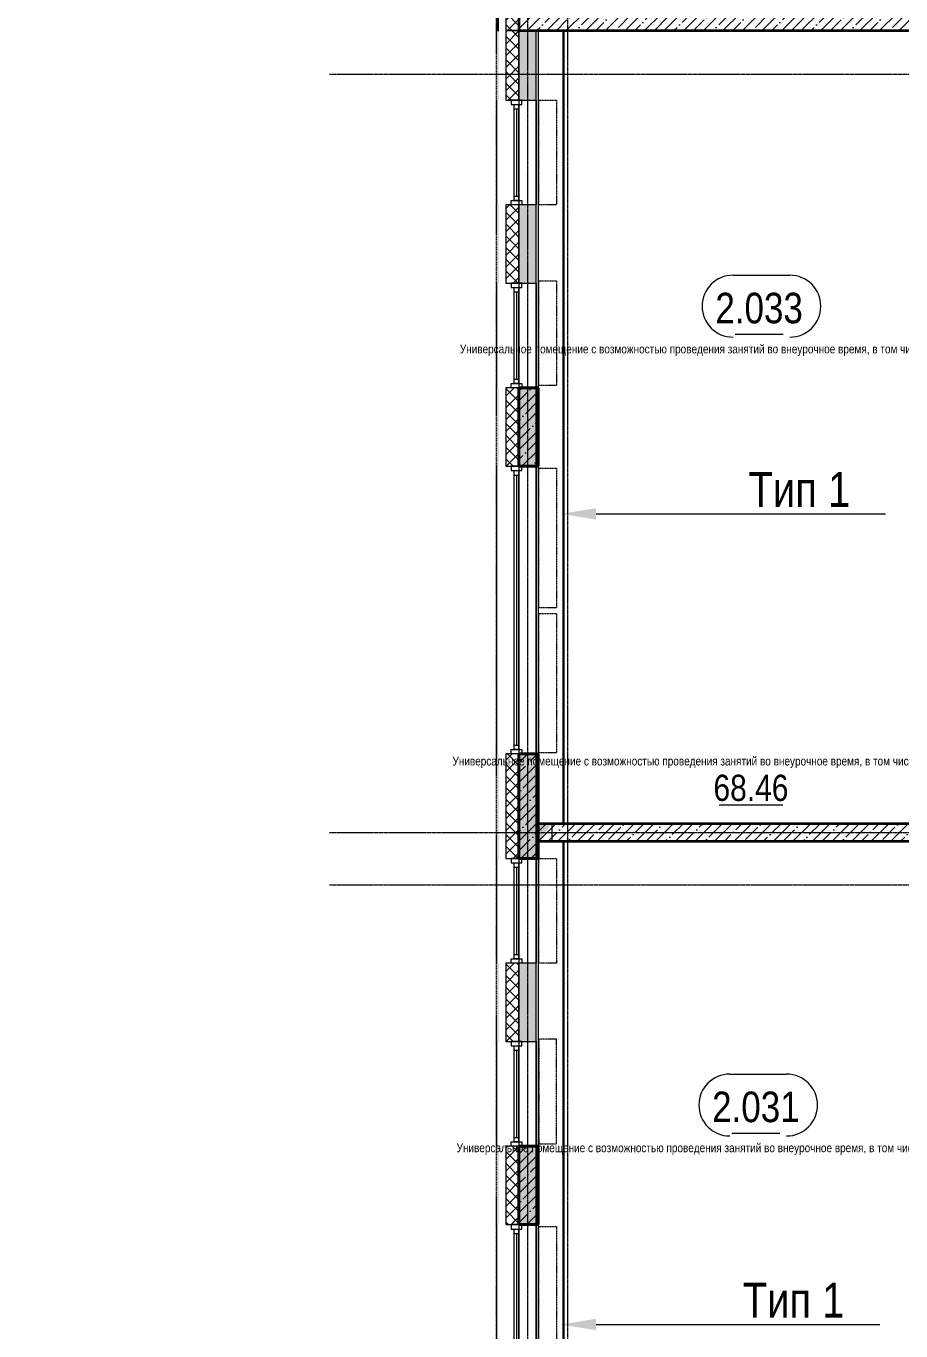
# Model space of a CAD drawing. Header units: millimetres. Extents: x -65509 to 912790, y 446 to 713294.
# Drawn here: x 182045 to 192076, y 167156 to 182125 of the extents above; entities that cross this region are included whole.
import ezdxf
from ezdxf import colors
from ezdxf.entities.mleader import LeaderData, LeaderLine
from ezdxf.enums import TextEntityAlignment as Align
from ezdxf.math import Vec2, Vec3

# ---------------------------------------------------------------- set-up
doc = ezdxf.new("R2010")
doc.units = ezdxf.units.MM
for name, pattern in [('CENTER2', [28.575, 19.05, -3.175, 3.175, -3.175]), ('DASHED', [19.05, 12.7, -6.35]), ('HIDDEN2', [4.7625, 3.175, -1.5875])]:
    doc.linetypes.add(name, pattern=pattern)
doc.layers.get('Defpoints').update_dxf_attribs({"color": 250})
for name, color, linetype, lineweight in [('A-AREA', 250, 'Continuous', 15), ('A-Wall_Материал_Газоблок_Контур', 250, 'Continuous', 0), ('АР_Area', 250, 'Continuous', 5), ('АР_Колонны', 250, 'Continuous', 30), ('АР_Окна', 250, 'Continuous', 5), ('АР_площадь пом', 250, 'Continuous', 5), ('АР_Стены ЖБ', 250, 'Continuous', 35), ('АР_Стены ПЕНОблок', 250, 'Continuous', 20), ('АР_Утеплитель', 250, 'Continuous', 0), ('АР_Штриховка', 250, 'Continuous', 0), ('КМ_Фахверки', 250, 'Continuous', 25), ('ОВ_Отопление', 250, 'Continuous', 5), ('Размеры зашивки ГКЛ', 250, 'Continuous', 0), ('РД_Оси_100', 250, 'Continuous', 0)]:
    doc.layers.add(name, color=color, linetype=linetype, lineweight=lineweight)
doc.layers.add('АР_Делит', color=250, linetype='Continuous', lineweight=0, plot=False)
doc.layers.add('АР_Отопительные приборы', color=1, linetype='HIDDEN2', lineweight=0, true_color=0xff0000)
doc.layers.add('Зашивка радиаторов тип 1 (фанера и МДФ)', color=7, linetype='Continuous', lineweight=0, true_color=0x000085)
doc.styles.add('style1', font='ARIALN.TTF')
pattern_1 = [(45, (142195.16, 127275.07), (-67.35192, 67.35192), []), (135, (142195.16, 127275.07), (-67.35192, -67.35192), [])]
pattern_2 = [(360, (142195.1574, 127275.0729), (-6e-17, 1), [])]
pattern_3 = [(45, (142195.16, 127275.07), (-112.2532, 112.2532), []), (45, (142307.41, 127275.07), (-112.2532, 112.2532), [198.4375, -39.6875, 0, -39.6875])]

# ---------------------------------------------------------------- blocks, each defined once
blk = doc.blocks.new('СОШ_2200_АР_ОСИ_М100_28.05.24')
at = {"layer": 'АР_Делит', "color": 5, "linetype": 'DASHED'}
blk.add_lwpolyline([(114955, 135155), (114955, -355), (93595.036, -355), (93595.036, 13855), (94145, 13855), (94145, 68320), (66055, 68320), (66055, 13857.73), (83455, 13857.73), (83455, -355), (45245, -355), (45245, 13145), (44695, 13145), (44695, 26755), (45245, 26755), (45245, 68320), (20455, 68320), (20455, 26755), (27955, 26755), (27955, 13145), (-355, 13145), (-355, 100855), (37145, 100855), (37145, 129155)], dxfattribs=at)
at = {"layer": 'РД_Оси_100', "linetype": 'CENTER2'}
for points in [[(45530, 139938.679), (45600, 139538.679), (45600, -6163.457)], [(46060, -6163.105), (46060, 139538.679), (46130, 139938.679)], [(43327.994, 54300), (71363.995, 54300)], [(43327.994, 45600), (71363.995, 45600)], [(43327.994, 45000), (71363.995, 45000)]]:
    blk.add_lwpolyline(points, dxfattribs=at)
blk = doc.blocks.new('otv_в_стене')
at = {"linetype": 'Continuous'}
blk.add_lwpolyline([(0, -1), (0, 0), (1, 0), (1, -1)], close=True, dxfattribs=at)
blk.add_solid([(0, -1), (0, 0), (0.5, -0.5), (1, 0)], dxfattribs=at)
blk = doc.blocks.new('MOK-МаркаПомещения1')
at = {"layer": 'A-AREA', "color": 0}
blk.add_line((-3.65, -1.94), (3.65, -1.94), dxfattribs=at)
at = {"layer": 'A-AREA', "color": 0, "style": 'style1'}
blk.add_attdef('АР-ПОМЕЩЕНИЕ:ПЛОЩАДЬ', text='', height=3, dxfattribs=at).set_placement((0, 0), align=Align.MIDDLE)
at = {"layer": 'Defpoints', "style": 'style1', "flags": 8}
blk.add_attdef('АР-ПОМЕЩЕНИЕ:НАИМЕНОВАНИЕ', text='', height=1, dxfattribs=at).set_placement((0, 2.96), align=Align.MIDDLE)
blk = doc.blocks.new('MOK-МаркаПом_овал_ареал')
for p, q in [((-2.99, 3.76), (3.52, 3.76)), ((-2.75, -3), (2.75, -3))]:
    blk.add_line(p, q)
for centre, radius, start, end in [((-2.99, 0.21), 3.55, 90, 270), ((3.52, 0.21), 3.55, 270, 90), ((-7.41, 0), 7.16, 0, 0.001)]:
    blk.add_arc(centre, radius, start, end)
at = {"color": 0, "style": 'style1'}
blk.add_attdef('АР-ПОМЕЩЕНИЕ:НОМЕР', text='', height=3, dxfattribs=at).set_placement((0.26, 0), align=Align.MIDDLE)

msp = doc.modelspace()

# ---------------------------------------------------------------- hatches: boundary and pattern name
at = {"layer": 'АР_Штриховка', "linetype": 'Continuous', "lineweight": 0}
h = msp.add_hatch(dxfattribs=at)
h.set_pattern_fill('_U', color=256, style=0, pattern_type=0)
h.set_pattern_definition(pattern_2)
h.paths.add_polyline_path([(187440.157, 182075.073), (187465.157, 182075.073), (187465.157, 182375.073), (187440.157, 182375.073)], flags=0)
h.paths.add_polyline_path([(187440.157, 186175.073), (187465.157, 186175.073), (187465.157, 186475.073), (187440.157, 186475.073)], flags=0)
h = msp.add_hatch(dxfattribs=at)
h.set_pattern_fill('ANSI37', color=256, scale=30, style=0)
h.set_pattern_definition(pattern_1)
h.paths.add_polyline_path([(187545.157, 182075.073), (187695.157, 182075.073), (187695.157, 182375.073), (187545.157, 182375.073)], flags=0)
h.paths.add_polyline_path([(187545.157, 186175.073), (187695.157, 186175.073), (187695.157, 186475.073), (187545.157, 186475.073)], flags=0)
at = {"layer": 'АР_Штриховка', "linetype": 'Continuous', "lineweight": 5}
h = msp.add_hatch(dxfattribs=at)
h.set_pattern_fill('ANSI35', color=256, scale=25, style=0)
h.set_pattern_definition([(45, (142195.16, 127275.07), (-112.2532, 112.2532), []), (45, (142307.41, 127275.07), (-112.2532, 112.2532), [198.4375, -39.6875, 0, -39.6875])])
h.paths.add_polyline_path([(187695.157, 182075.073), (187895.157, 182275.073), (187895.157, 182375.073), (187695.157, 182375.073)], flags=0)
h.paths.add_polyline_path([(187695.157, 186175.073), (187895.157, 186175.073), (187895.157, 186275.073), (187695.157, 186475.073)], flags=0)
h = msp.add_hatch(dxfattribs=at)
h.set_pattern_fill('ANSI35', color=256, scale=25, angle=-360, style=0)
h.set_pattern_definition([(45, (142195.16, 127275.07), (-112.2532, 112.2532), []), (45, (142307.41, 127275.07), (-112.2532, 112.2532), [198.4375, -39.6875, 0, -39.6875])])
h.paths.add_polyline_path([(196595.157, 182075.073), (196395.157, 182275.073), (187895.157, 182275.073), (187695.157, 182075.073)], flags=0)
at = {"layer": 'АР_Штриховка', "linetype": 'Continuous', "lineweight": 0}
h = msp.add_hatch(dxfattribs=at)
h.set_pattern_fill('_U', color=256, style=0, pattern_type=0)
h.set_pattern_definition(pattern_2)
h.paths.add_polyline_path([(187440.157, 155475.073), (187465.157, 155475.073), (187465.157, 156375.073), (187440.157, 156375.073)], flags=0)
h.paths.add_polyline_path([(187440.157, 159675.073), (187465.157, 159675.073), (187465.157, 160575.073), (187440.157, 160575.073)], flags=0)
h.paths.add_polyline_path([(187440.157, 162675.073), (187465.157, 162675.073), (187465.157, 165075.073), (187440.157, 165075.073)], flags=0)
h.paths.add_polyline_path([(187440.157, 168375.073), (187465.157, 168375.073), (187465.157, 169275.073), (187440.157, 169275.073)], flags=0)
h.paths.add_polyline_path([(187440.157, 170475.073), (187465.157, 170475.073), (187465.157, 171375.073), (187440.157, 171375.073)], flags=0)
h.paths.add_polyline_path([(187440.157, 172575.073), (187465.157, 172575.073), (187465.157, 173775.073), (187440.157, 173775.073)], flags=0)
h.paths.add_polyline_path([(187440.157, 177075.073), (187465.157, 177075.073), (187465.157, 177975.073), (187440.157, 177975.073)], flags=0)
h.paths.add_polyline_path([(187440.157, 179175.073), (187465.157, 179175.073), (187465.157, 180075.073), (187440.157, 180075.073)], flags=0)
h.paths.add_polyline_path([(187440.157, 181275.073), (187465.157, 181275.073), (187465.157, 182075.073), (187440.157, 182075.073)], flags=0)
h = msp.add_hatch(dxfattribs=at)
h.set_pattern_fill('ANSI37', color=256, scale=30, style=0)
h.set_pattern_definition(pattern_1)
h.paths.add_polyline_path([(187545.157, 155475.073), (187695.157, 155475.073), (187695.157, 156375.073), (187545.157, 156375.073)], flags=0)
h.paths.add_polyline_path([(187545.157, 159675.073), (187695.157, 159675.073), (187695.157, 160575.073), (187545.157, 160575.073)], flags=0)
h.paths.add_polyline_path([(187545.157, 162675.073), (187695.157, 162675.073), (187695.157, 165075.073), (187545.157, 165075.073)], flags=0)
h.paths.add_polyline_path([(187545.157, 168375.073), (187695.157, 168375.073), (187695.157, 169275.073), (187545.157, 169275.073)], flags=0)
h.paths.add_polyline_path([(187545.157, 170475.073), (187695.157, 170475.073), (187695.157, 171375.073), (187545.157, 171375.073)], flags=0)
h.paths.add_polyline_path([(187545.157, 172575.073), (187695.157, 172575.073), (187695.157, 173775.073), (187545.157, 173775.073)], flags=0)
h.paths.add_polyline_path([(187545.157, 177075.073), (187695.157, 177075.073), (187695.157, 177975.073), (187545.157, 177975.073)], flags=0)
h.paths.add_polyline_path([(187545.157, 179175.073), (187695.157, 179175.073), (187695.157, 180075.073), (187545.157, 180075.073)], flags=0)
h.paths.add_polyline_path([(187545.157, 181275.073), (187695.157, 181275.073), (187695.157, 182075.073), (187545.157, 182075.073)], flags=0)
h = msp.add_hatch(dxfattribs=at)
h.set_pattern_fill('AR-CONC', color=256, style=0)
h.set_pattern_definition([(50, (142195.16, 127275.07), (182.18467, -15.9391), [19.05, -209.55]), (355, (142195.16, 127275.07), (-35.2434, 191.05685), [15.24, -167.6406]), (100.45144, (142210.34, 127273.74), (146.94125, 175.11775), [16.19, -178.09024]), (46.1842, (142195.16, 127325.87), (271.07904, -42.0423), [28.575, -314.325]), (96.63556, (142217.75, 127322.37), (237.4041, 247.4261), [24.285, -267.1356]), (351.18415, (142195.16, 127325.87), (237.4041, 247.4261), [22.86, -251.4597]), (21, (142220.56, 127313.17), (151.6144, -102.2652), [19.05, -209.55]), (326, (142220.56, 127313.17), (61.80203, 184.18797), [15.24, -167.64]), (71.45144, (142233.2, 127304.65), (213.4164, 81.92277), [16.19, -178.08994]), (37.5, (142195.16, 127275.07), (3.088603, 84.55504), [0, -165.608, 0, -170.18, 0, -168.275]), (7.5, (142195.16, 127275.07), (66.81966, 100.18057), [0, -97.028, 0, -161.798, 0, -64.135]), (327.5, (142138.515, 127275.07), (135.590595, -5.728744), [0, -63.5, 0, -198.12, 0, -262.89]), (317.5, (142113.12, 127275.07), (148.12918, 25.4265), [0, -82.55, 0, -131.572, 0, -186.69])])
h.paths.add_polyline_path([(187695.157, 155475.073), (187895.157, 155475.073), (187895.157, 156375.073), (187695.157, 156375.073)], flags=0)
h.paths.add_polyline_path([(187695.157, 159675.073), (187895.157, 159675.073), (187895.157, 160575.073), (187695.157, 160575.073)], flags=0)
h.paths.add_polyline_path([(187695.157, 162675.073), (187895.157, 162675.073), (187895.157, 165075.073), (187695.157, 165075.073)], flags=0)
h.paths.add_polyline_path([(187695.157, 168375.073), (187895.157, 168375.073), (187895.157, 169275.073), (187695.157, 169275.073)], flags=0)
h.paths.add_polyline_path([(187695.157, 170475.073), (187895.157, 170475.073), (187895.157, 171375.073), (187695.157, 171375.073)], flags=0)
h.paths.add_polyline_path([(187695.157, 172575.073), (187895.157, 172575.073), (187895.157, 173775.073), (187695.157, 173775.073)], flags=0)
h.paths.add_polyline_path([(187695.157, 177075.073), (187895.157, 177075.073), (187895.157, 177975.073), (187695.157, 177975.073)], flags=0)
h.paths.add_polyline_path([(187695.157, 179175.073), (187895.157, 179175.073), (187895.157, 180075.073), (187695.157, 180075.073)], flags=0)
h.paths.add_polyline_path([(187695.157, 181275.073), (187895.157, 181275.073), (187895.157, 182075.073), (187695.157, 182075.073)], flags=0)
at = {"layer": 'АР_Штриховка', "linetype": 'Continuous', "lineweight": 5}
h = msp.add_hatch(dxfattribs=at)
h.set_pattern_fill('ANSI35', color=256, scale=25, style=0)
h.set_pattern_definition(pattern_3)
h.paths.add_polyline_path([(187695.157, 177075.073), (187915.157, 177075.073), (187915.157, 177975.073), (187695.157, 177975.073)], flags=0)
h = msp.add_hatch(dxfattribs=at)
h.set_pattern_fill('ANSI35', color=256, scale=25, style=0)
h.set_pattern_definition(pattern_3)
h.paths.add_polyline_path([(187695.26, 172575.073), (187915.26, 172575.073), (187915.26, 173775.073), (187695.26, 173775.073)], flags=0)
h = msp.add_hatch(dxfattribs=at)
h.set_pattern_fill('ANSI35', color=256, scale=25, style=0)
h.set_pattern_definition([(45, (142195.16, 127275.07), (-112.2532, 112.2532), []), (45, (142307.41, 127275.07), (-112.2532, 112.2532), [198.4375, -39.6875, 0, -39.6875])])
h.paths.add_polyline_path([(187915.157, 172975.073), (187915.157, 172775.073), (195485.157, 172775.073), (195485.157, 172975.073)], flags=0)
h = msp.add_hatch(dxfattribs=at)
h.set_pattern_fill('ANSI35', color=256, scale=25, style=0)
h.set_pattern_definition(pattern_3)
h.paths.add_polyline_path([(187695.157, 168375.073), (187915.157, 168375.073), (187915.157, 169275.073), (187695.157, 169275.073)], flags=0)

# ---------------------------------------------------------------- linework, layer by layer
at = {"layer": 'A-Wall_Материал_Газоблок_Контур', "linetype": 'Continuous', "lineweight": 0}
for p, q in [((187440.157, 181275.073), (187440.157, 180075.073)), ((187895.157, 180075.073), (187895.157, 181275.073)), ((187440.157, 179175.073), (187440.157, 177975.073)), ((187895.157, 177975.073), (187895.157, 179175.073)), ((187440.157, 177075.073), (187440.157, 173775.073)), ((187895.157, 173775.073), (187895.157, 177075.073)), ((187440.157, 172575.073), (187440.157, 171375.073)), ((187895.157, 171375.073), (187895.157, 172575.073)), ((187440.157, 170475.073), (187440.157, 169275.073)), ((187895.157, 169275.073), (187895.157, 170475.073)), ((187440.157, 168375.073), (187440.157, 165075.073)), ((187895.157, 165075.073), (187895.157, 168375.073))]:
    msp.add_line(p, q, dxfattribs=at)
at = {"layer": 'АР_Колонны', "linetype": 'HIDDEN2', "lineweight": 25}
for p, q in [((187695.157, 177975.073), (187915.157, 177975.073)), ((187695.157, 177075.073), (187695.157, 177975.073)), ((187915.157, 177975.073), (187915.157, 177075.073)), ((187915.157, 177075.073), (187695.157, 177075.073)), ((187695.26, 173775.073), (187915.26, 173775.073)), ((187695.26, 172575.073), (187695.26, 173775.073)), ((187915.26, 173775.073), (187915.26, 172575.073)), ((187915.26, 172575.073), (187695.26, 172575.073)), ((187695.157, 169275.073), (187915.157, 169275.073)), ((187695.157, 168375.073), (187695.157, 169275.073)), ((187915.157, 169275.073), (187915.157, 168375.073)), ((187915.157, 168375.073), (187695.157, 168375.073))]:
    msp.add_line(p, q, dxfattribs=at)
at = {"layer": 'АР_Колонны', "linetype": 'Continuous', "lineweight": 35}
for p, q in [((187695.157, 177975.073), (187915.157, 177975.073)), ((187695.157, 177075.073), (187695.157, 177975.073)), ((187915.157, 177075.073), (187915.157, 177975.073)), ((187695.157, 177075.073), (187915.157, 177075.073)), ((187695.26, 173775.073), (187915.26, 173775.073)), ((187695.26, 172575.073), (187695.26, 173775.073)), ((187915.26, 172575.073), (187915.26, 173775.073)), ((187695.26, 172575.073), (187915.26, 172575.073)), ((187695.157, 169275.073), (187915.157, 169275.073)), ((187695.157, 168375.073), (187695.157, 169275.073)), ((187915.157, 168375.073), (187915.157, 169275.073)), ((187695.157, 168375.073), (187915.157, 168375.073))]:
    msp.add_line(p, q, dxfattribs=at)
at = {"layer": 'АР_Окна', "linetype": 'Continuous', "lineweight": 5}
for p, q in [((187440.157, 181275.073), (187440.157, 180075.073)), ((187642.657, 181175.073), (187692.657, 181175.073)), ((187667.657, 181175.073), (187667.657, 180175.073)), ((187895.157, 181275.073), (187895.157, 180075.073)), ((187642.657, 180175.073), (187692.657, 180175.073)), ((187440.157, 179175.073), (187440.157, 177975.073)), ((187642.657, 179075.073), (187692.657, 179075.073)), ((187667.657, 179075.073), (187667.657, 178075.073)), ((187895.157, 179175.073), (187895.157, 177975.073)), ((187642.657, 178075.073), (187692.657, 178075.073)), ((187440.157, 177075.073), (187440.157, 173775.073)), ((187642.657, 176975.073), (187692.657, 176975.073)), ((187667.657, 176975.073), (187667.657, 173875.073)), ((187895.157, 177075.073), (187895.157, 173775.073)), ((187642.657, 173875.073), (187692.657, 173875.073)), ((187440.157, 172575.073), (187440.157, 171375.073)), ((187642.657, 172475.073), (187692.657, 172475.073)), ((187667.657, 172475.073), (187667.657, 171475.073)), ((187895.157, 172575.073), (187895.157, 171375.073)), ((187642.657, 171475.073), (187692.657, 171475.073)), ((187440.157, 170475.073), (187440.157, 169275.073)), ((187642.657, 170375.073), (187692.657, 170375.073)), ((187667.657, 170375.073), (187667.657, 169375.073)), ((187895.157, 170475.073), (187895.157, 169275.073)), ((187642.657, 169375.073), (187692.657, 169375.073)), ((187440.157, 168375.073), (187440.157, 165075.073)), ((187642.657, 168275.073), (187692.657, 168275.073)), ((187667.657, 168275.073), (187667.657, 165175.073)), ((187895.157, 168375.073), (187895.157, 165075.073))]:
    msp.add_line(p, q, dxfattribs=at)
for points in [[(187727.657, 181225.073), (187727.657, 181275.073), (187607.657, 181275.073), (187607.657, 181225.073)], [(187642.657, 181225.073), (187692.657, 181225.073), (187692.657, 180125.073), (187642.657, 180125.073)], [(187727.657, 180125.073), (187727.657, 180075.073), (187607.657, 180075.073), (187607.657, 180125.073)], [(187727.657, 179125.073), (187727.657, 179175.073), (187607.657, 179175.073), (187607.657, 179125.073)], [(187642.657, 179125.073), (187692.657, 179125.073), (187692.657, 178025.073), (187642.657, 178025.073)], [(187727.657, 178025.073), (187727.657, 177975.073), (187607.657, 177975.073), (187607.657, 178025.073)], [(187727.657, 177025.073), (187727.657, 177075.073), (187607.657, 177075.073), (187607.657, 177025.073)], [(187642.657, 177025.073), (187692.657, 177025.073), (187692.657, 173825.073), (187642.657, 173825.073)], [(187727.657, 173825.073), (187727.657, 173775.073), (187607.657, 173775.073), (187607.657, 173825.073)], [(187727.657, 172525.073), (187727.657, 172575.073), (187607.657, 172575.073), (187607.657, 172525.073)], [(187642.657, 172525.073), (187692.657, 172525.073), (187692.657, 171425.073), (187642.657, 171425.073)], [(187727.657, 171425.073), (187727.657, 171375.073), (187607.657, 171375.073), (187607.657, 171425.073)], [(187727.657, 170425.073), (187727.657, 170475.073), (187607.657, 170475.073), (187607.657, 170425.073)], [(187642.657, 170425.073), (187692.657, 170425.073), (187692.657, 169325.073), (187642.657, 169325.073)], [(187727.657, 169325.073), (187727.657, 169275.073), (187607.657, 169275.073), (187607.657, 169325.073)], [(187727.657, 168325.073), (187727.657, 168375.073), (187607.657, 168375.073), (187607.657, 168325.073)], [(187642.657, 168325.073), (187692.657, 168325.073), (187692.657, 165125.073), (187642.657, 165125.073)]]:
    msp.add_lwpolyline(points, close=True, dxfattribs=at)
at = {"layer": 'АР_Отопительные приборы'}
for points in [[(187925.157, 181275.073), (188125.157, 181275.073), (188125.157, 180075.073), (187925.157, 180075.073)], [(187925.157, 179203.458), (188125.157, 179203.458), (188125.157, 178003.458), (187925.157, 178003.458)], [(187925.157, 177053.081), (188125.157, 177053.081), (188125.157, 175453.081), (187925.157, 175453.081)], [(187925.157, 175387.848), (188125.157, 175387.848), (188125.157, 173787.848), (187925.157, 173787.848)], [(187925.157, 172575.073), (188125.157, 172575.073), (188125.157, 171375.073), (187925.157, 171375.073)], [(187925.157, 169303.458), (188125.157, 169303.458), (188125.157, 170503.458), (187925.157, 170503.458)], [(187925.157, 168353.081), (188125.157, 168353.081), (188125.157, 166753.081), (187925.157, 166753.081)]]:
    msp.add_lwpolyline(points, close=True, dxfattribs=at)
at = {"layer": 'АР_Стены ЖБ', "linetype": 'Continuous', "lineweight": 35}
for p, q in [((187695.157, 182375.073), (187695.157, 182075.073)), ((187695.157, 182075.073), (196595.157, 182075.073)), ((187915.157, 172975.073), (187915.157, 172775.073)), ((195485.157, 172975.073), (187915.157, 172975.073)), ((187915.157, 172775.073), (195485.157, 172775.073))]:
    msp.add_line(p, q, dxfattribs=at)
at = {"layer": 'АР_Стены ЖБ', "linetype": 'Continuous', "lineweight": 40}
for p, q in [((187915.157, 177975.073), (187695.157, 177975.073)), ((187695.157, 177975.073), (187695.157, 177075.073)), ((187915.157, 177075.073), (187915.157, 177975.073)), ((187695.157, 177075.073), (187915.157, 177075.073)), ((187915.26, 173775.073), (187695.26, 173775.073)), ((187695.26, 173775.073), (187695.26, 172575.073)), ((187915.26, 172575.073), (187915.26, 173775.073)), ((187695.26, 172575.073), (187915.26, 172575.073)), ((187915.157, 169275.073), (187695.157, 169275.073)), ((187695.157, 169275.073), (187695.157, 168375.073)), ((187915.157, 168375.073), (187915.157, 169275.073)), ((187695.157, 168375.073), (187915.157, 168375.073))]:
    msp.add_line(p, q, dxfattribs=at)
at = {"layer": 'АР_Стены ПЕНОблок', "linetype": 'Continuous', "lineweight": 20}
for p, q in [((187895.157, 182075.073), (187695.157, 182075.073)), ((187695.157, 182075.073), (187695.157, 181275.073)), ((187895.157, 181275.073), (187895.157, 182075.073)), ((187695.157, 181275.073), (187895.157, 181275.073)), ((187895.157, 180075.073), (187695.157, 180075.073)), ((187695.157, 180075.073), (187695.157, 179175.073)), ((187895.157, 179175.073), (187895.157, 180075.073)), ((187695.157, 179175.073), (187895.157, 179175.073)), ((187895.157, 177975.073), (187695.157, 177975.073)), ((187695.157, 177975.073), (187695.157, 177075.073)), ((187895.157, 177075.073), (187895.157, 177975.073)), ((187695.157, 177075.073), (187895.157, 177075.073)), ((187895.157, 173775.073), (187695.157, 173775.073)), ((187695.157, 173775.073), (187695.157, 172575.073)), ((187895.157, 172575.073), (187895.157, 173775.073)), ((187695.157, 172575.073), (187895.157, 172575.073)), ((187895.157, 171375.073), (187695.157, 171375.073)), ((187695.157, 171375.073), (187695.157, 170475.073)), ((187895.157, 170475.073), (187895.157, 171375.073)), ((187695.157, 170475.073), (187895.157, 170475.073)), ((187895.157, 169275.073), (187695.157, 169275.073)), ((187695.157, 169275.073), (187695.157, 168375.073)), ((187895.157, 168375.073), (187895.157, 169275.073)), ((187695.157, 168375.073), (187895.157, 168375.073))]:
    msp.add_line(p, q, dxfattribs=at)
at = {"layer": 'АР_Утеплитель', "linetype": 'Continuous', "lineweight": 0}
for p, q in [((187545.157, 182375.073), (187545.157, 182075.073)), ((187695.157, 182075.073), (187695.157, 182375.073)), ((187545.157, 182075.073), (187695.157, 182075.073)), ((187695.157, 182075.073), (187545.157, 182075.073)), ((187545.157, 182075.073), (187545.157, 181275.073)), ((187695.157, 181275.073), (187695.157, 182075.073)), ((187545.157, 181275.073), (187695.157, 181275.073)), ((187695.157, 180075.073), (187545.157, 180075.073)), ((187545.157, 180075.073), (187545.157, 179175.073)), ((187695.157, 179175.073), (187695.157, 180075.073)), ((187545.157, 179175.073), (187695.157, 179175.073)), ((187695.157, 177975.073), (187545.157, 177975.073)), ((187545.157, 177975.073), (187545.157, 177075.073)), ((187695.157, 177075.073), (187695.157, 177975.073)), ((187545.157, 177075.073), (187695.157, 177075.073)), ((187695.157, 173775.073), (187545.157, 173775.073)), ((187545.157, 173775.073), (187545.157, 172575.073)), ((187695.157, 172575.073), (187695.157, 173775.073)), ((187545.157, 172575.073), (187695.157, 172575.073)), ((187695.157, 171375.073), (187545.157, 171375.073)), ((187545.157, 171375.073), (187545.157, 170475.073)), ((187695.157, 170475.073), (187695.157, 171375.073)), ((187545.157, 170475.073), (187695.157, 170475.073)), ((187695.157, 169275.073), (187545.157, 169275.073)), ((187545.157, 169275.073), (187545.157, 168375.073)), ((187695.157, 168375.073), (187695.157, 169275.073)), ((187545.157, 168375.073), (187695.157, 168375.073))]:
    msp.add_line(p, q, dxfattribs=at)
at = {"layer": 'Зашивка радиаторов тип 1 (фанера и МДФ)', "linetype": 'Continuous', "lineweight": 0}
for p, q in [((187915.158, 182075.077), (187915.044, 172975.068)), ((187915.158, 182075.077), (188215.158, 182075.073)), ((188202.544, 172975.065), (188202.658, 182075.073)), ((188202.658, 182075.073), (188202.544, 172975.065)), ((188215.044, 172975.064), (188215.158, 182075.073)), ((187915.044, 172975.068), (188215.044, 172975.064)), ((187915.157, 172775.077), (187915.044, 163675.068)), ((187915.157, 172775.077), (188215.157, 172775.073)), ((188202.544, 163675.065), (188202.657, 172775.073)), ((188202.657, 172775.073), (188202.544, 163675.065)), ((188215.044, 163675.064), (188215.157, 172775.073))]:
    msp.add_line(p, q, dxfattribs=at)
at = {"layer": 'КМ_Фахверки', "lineweight": 5}
msp.add_lwpolyline([(212895.157, 195850.073), (236595.157, 195849.49), (236595.157, 127175.073), (256895.157, 127175.073), (256895.126, 262175.073), (215195.161, 262175.073), (215195.161, 256175.073), (179595.157, 256175.073), (179595.157, 227875.073), (142095.157, 227875.073), (142095.157, 140675.073), (169895.157, 140675.073), (169895.157, 153775.073), (162395.157, 153775.073), (162395.157, 195850.073), (187695.157, 195850.073), (187695.157, 127175.073), (225395.157, 127175.073), (225395.157, 140875.073), (207995.156, 140875.08), (207995.156, 195850.073), (212896.745, 195850.073)], dxfattribs=at)

# ---------------------------------------------------------------- block references
at = {"layer": 'АР_Area', "linetype": 'Continuous', "lineweight": 5}
ref = msp.add_blockref('MOK-МаркаПом_овал_ареал', (190450.446, 178890.797), dxfattribs=dict(at, xscale=100, yscale=100, zscale=100))
ref.add_attrib('АР-ПОМЕЩЕНИЕ:НОМЕР', '2.033', dxfattribs={"layer": '0', "color": 0, "height": 350, "style": 'style1'}).set_placement((190450.446, 178890.797), align=Align.MIDDLE)
ref.add_attrib('АР-ПОМЕЩЕНИЕ:НАИМЕНОВАНИЕ', 'Универсальное помещение с возможностью проведения занятий во внеурочное время, в том числе для групп продленного дня', dxfattribs={"layer": 'Defpoints', "color": 2, "height": 100, "style": 'style1'}).set_placement((190441.03, 178409.404), align=Align.MIDDLE)
ref = msp.add_blockref('MOK-МаркаПом_овал_ареал', (190413.365, 169726.309), dxfattribs=dict(at, xscale=100, yscale=100, zscale=100))
ref.add_attrib('АР-ПОМЕЩЕНИЕ:НОМЕР', '2.031', dxfattribs={"layer": '0', "color": 0, "height": 350, "style": 'style1'}).set_placement((190413.365, 169726.309), align=Align.MIDDLE)
ref.add_attrib('АР-ПОМЕЩЕНИЕ:НАИМЕНОВАНИЕ', 'Универсальное помещение с возможностью проведения занятий во внеурочное время, в том числе для групп продленного дня', dxfattribs={"layer": 'Defpoints', "color": 2, "height": 100, "style": 'style1'}).set_placement((190403.95, 169244.916), align=Align.MIDDLE)
at = {"layer": 'АР_площадь пом', "linetype": 'Continuous', "lineweight": 5}
ref = msp.add_blockref('MOK-МаркаПомещения1', (190356.713, 173386.345), dxfattribs=dict(at, xscale=100, yscale=100, zscale=100))
ref.add_attrib('АР-ПОМЕЩЕНИЕ:НАИМЕНОВАНИЕ', 'Универсальное помещение с возможностью проведения занятий во внеурочное время, в том числе для групп продленного дня', dxfattribs={"layer": 'Defpoints', "height": 100, "style": 'style1'}).set_placement((190356.713, 173681.908), align=Align.MIDDLE)
ref.add_attrib('АР-ПОМЕЩЕНИЕ:ПЛОЩАДЬ', '68.46', dxfattribs={"layer": 'A-AREA', "color": 0, "height": 300, "style": 'style1'}).set_placement((190356.713, 173386.345), align=Align.MIDDLE)
at = {"layer": 'ОВ_Отопление', "xscale": 150, "yscale": 200}
msp.add_blockref('otv_в_стене', (187921.635, 172975.068), dxfattribs=at)
at = {"layer": 'РД_Оси_100'}
msp.add_blockref('СОШ_2200_АР_ОСИ_М100_28.05.24', (142195.157, 127275.073), dxfattribs=at)

# ---------------------------------------------------------------- leaders
at = {"layer": 'Размеры зашивки ГКЛ'}
ml = msp.add_multileader_mtext('Standard', dxfattribs=at)
ml.set_content('\\pxsm1;Тип 1 ', color=(0, 0, 138), style='style1')
ml.set_leader_properties(color=256, linetype='ByLayer', lineweight=9)
ml.build(insert=Vec2(0, 0))
ml.multileader.update_dxf_attribs({"has_dogleg": 0, "text_left_attachment_type": 6, "text_right_attachment_type": 6, "text_bottom_attachment_type": 10, "dogleg_length": 25, "arrow_head_size": 400})
ctx = ml.context
ctx.base_point, ctx.char_height, ctx.arrow_head_size, ctx.landing_gap_size, ctx.plane_origin = Vec3(190278.544, 176529.165), 400, 400, 50, Vec3(182387.42, 183499.73)
ctx.left_attachment, ctx.right_attachment, ctx.top_attachment = 6, 6, 10
notes = []
notes.append((ctx, [(0, (1, 1, 0), (190253.544, 176529.165), (1, 0), 25, [(1, [(188181.552, 176529.165)], 0, [])])]))
ctx.mtext.insert, ctx.mtext.width, ctx.mtext.defined_height, ctx.mtext.line_spacing_factor, ctx.mtext.flow_direction = Vec3(190328.544, 177009.165), 1668.44707, 600, 0.3, 5
ml = msp.add_multileader_mtext('Standard', dxfattribs=at)
ml.set_content('\\pxsm1;Тип 1 ', color=(0, 0, 138), style='style1')
ml.set_leader_properties(color=256, linetype='ByLayer', lineweight=9)
ml.build(insert=Vec2(0, 0))
ml.multileader.update_dxf_attribs({"has_dogleg": 0, "text_left_attachment_type": 6, "text_right_attachment_type": 6, "text_bottom_attachment_type": 10, "dogleg_length": 25, "arrow_head_size": 400})
ctx = ml.context
ctx.base_point, ctx.char_height, ctx.arrow_head_size, ctx.landing_gap_size, ctx.plane_origin = Vec3(190212.107, 167229.165), 400, 400, 50, Vec3(182387.42, 174199.729)
ctx.left_attachment, ctx.right_attachment, ctx.top_attachment = 6, 6, 10
notes.append((ctx, [(0, (1, 1, 0), (190187.107, 167229.165), (1, 0), 25, [(1, [(188181.552, 167229.165)], 0, [])])]))
ctx.mtext.insert, ctx.mtext.width, ctx.mtext.defined_height, ctx.mtext.line_spacing_factor, ctx.mtext.flow_direction = Vec3(190262.107, 167709.165), 1668.44707, 600, 0.3, 5
for ctx, leaders in notes:
    for number, flags, end, landing, length, lines in leaders:
        leader = LeaderData()
        leader.index, (leader.has_last_leader_line, leader.has_dogleg_vector, leader.attachment_direction) = number, flags
        leader.last_leader_point, leader.dogleg_vector, leader.dogleg_length = Vec3(end), Vec3(landing), length
        for number, points, colour, breaks in lines:
            line = LeaderLine()
            line.index, line.vertices, line.color, line.breaks = number, Vec3.list(points), colors.encode_raw_color(colour), breaks
            leader.lines.append(line)
        ctx.leaders.append(leader)

doc.saveas('drawing.dxf')
